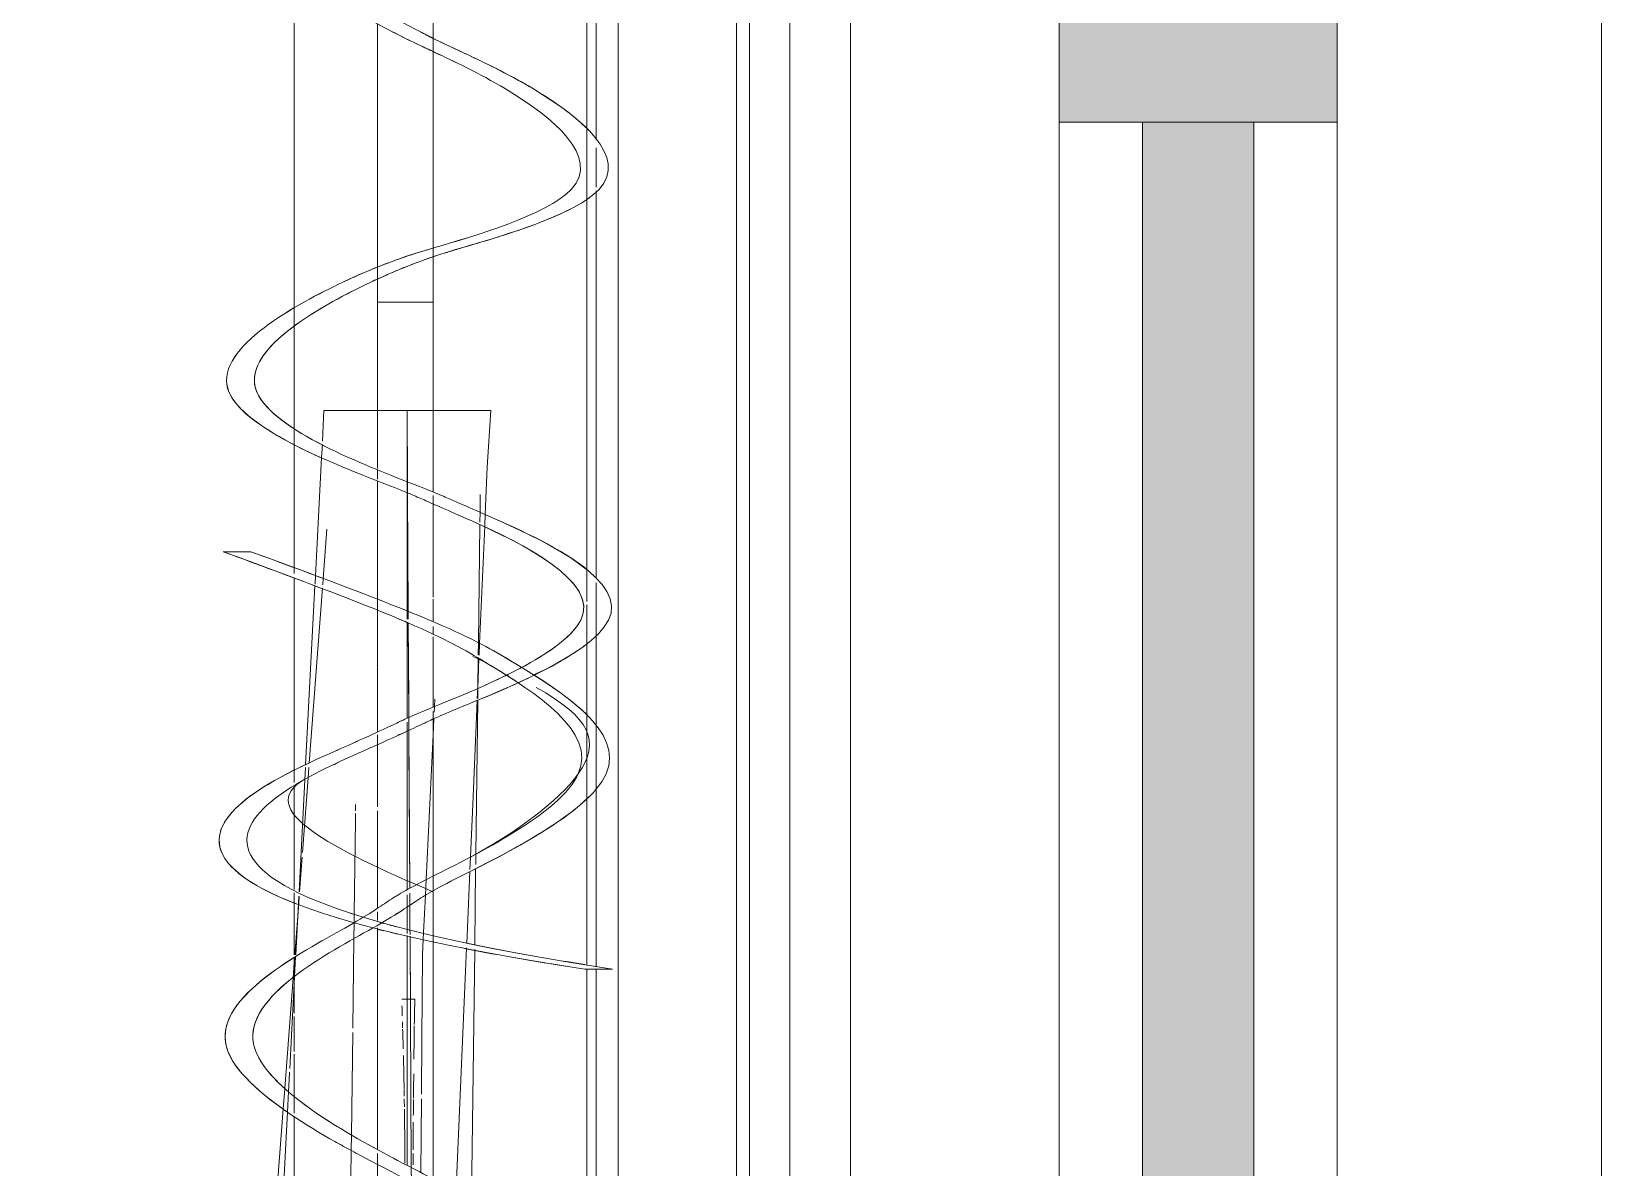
# Model space of a CAD drawing. Header units: inches. Extents: x -2349 to 1043, y -456 to 2193.
# Drawn here: x 991.59 to 1005.7, y 418.81 to 429.02 of the extents above; entities that cross this region are included whole.
import ezdxf

# ---------------------------------------------------------------- set-up
doc = ezdxf.new("R2010")
doc.units = ezdxf.units.IN
doc.header["$MEASUREMENT"] = 0
for name, color, linetype, lineweight in [('5033_00_7th-9th Floors_Updated_dwg', 8, 'Continuous', 9), ('A-GLAZ-CURT', 52, 'Continuous', 13), ('A-GLAZ-CWMG', 51, 'Continuous', 13), ('A-Shell', 7, 'Continuous', 9), ('A-WALL', 113, 'Continuous', 13), ('I-FURN', 30, 'Continuous', 9), ('I-WALL', 2, 'Continuous', 13)]:
    doc.layers.add(name, color=color, linetype=linetype, lineweight=lineweight)

# ---------------------------------------------------------------- blocks, each defined once
blk = doc.blocks.new('5033_00_7th-9th Floors_Updated_dwg-8585573-7TH FLOOR POWER _ SIGNAL')
at = {"layer": 'A-Shell'}
for p, q in [((993.954, 246.516), (993.954, 249.503)), ((993.954, 249.503), (993.954, 246.516)), ((993.954, 246.348), (993.954, 246.516)), ((993.954, 246.516), (993.954, 246.348)), ((993.954, 245.436), (993.954, 246.348)), ((993.954, 246.348), (993.954, 245.436)), ((993.954, 245.294), (993.954, 245.423)), ((993.954, 245.423), (993.954, 245.294)), ((993.954, 244.184), (993.954, 245.294)), ((993.954, 245.294), (993.954, 244.184)), ((993.954, 244.133), (993.954, 244.184)), ((993.954, 244.184), (993.954, 244.133)), ((993.954, 242.363), (993.954, 244.091)), ((993.954, 244.091), (993.954, 242.363)), ((993.954, 242.255), (993.954, 242.363)), ((993.954, 242.363), (993.954, 242.255)), ((993.954, 241.293), (993.954, 242.227)), ((993.954, 242.227), (993.954, 241.293)), ((993.954, 241.187), (993.954, 241.264)), ((993.954, 241.264), (993.954, 241.187)), ((993.954, 240.706), (993.954, 241.187)), ((993.954, 241.187), (993.954, 240.706)), ((993.954, 240.503), (993.954, 240.679)), ((993.954, 240.679), (993.954, 240.503)), ((993.954, 240.361), (993.954, 240.503)), ((993.954, 240.503), (993.954, 240.361)), ((993.954, 240.181), (993.954, 240.361)), ((993.954, 240.361), (993.954, 240.181)), ((993.954, 239.838), (993.954, 240.151)), ((993.954, 240.151), (993.954, 239.838)), ((993.954, 237.89), (993.954, 239.254)), ((993.954, 239.254), (993.954, 237.89))]:
    blk.add_line(p, q, dxfattribs=at)
at = {"layer": 'A-Shell', "flags": 128}
for points in [[(993.954, 239.283), (993.954, 239.44), (993.954, 239.812)], [(993.954, 239.812), (993.954, 239.44), (993.954, 239.283)]]:
    blk.add_lwpolyline(points, dxfattribs=at)
blk = doc.blocks.new('System Panel - Glazed-7824390-7TH FLOOR POWER _ SIGNAL')
at = {"layer": 'A-GLAZ-CURT', "lineweight": 9}
blk.add_hatch(color=7, dxfattribs=at).paths.add_polyline_path([(-30.25, -0.5), (30.25, -0.5), (30.25, 0.5), (-30.25, 0.5)], flags=0)
at = {"layer": 'A-GLAZ-CURT', "color": 8, "lineweight": 20}
for p, q in [((30.25, 0.5), (-30.25, 0.5)), ((30.25, -0.5), (30.25, 0.5)), ((-30.25, -0.5), (30.25, -0.5))]:
    blk.add_line(p, q, dxfattribs=at)
blk = doc.blocks.new('Rectangular Mullion - 1_5_ x 2_5_ rectangular SS-7796928-7TH FLOOR POWER _ SIGNAL')
at = {"layer": 'A-GLAZ-CWMG', "lineweight": 9}
for p, q in [((1000.829, -63.792), (1000.829, -124.292)), ((1003.329, -63.792), (1003.329, -124.292))]:
    blk.add_line(p, q, dxfattribs=at)
blk = doc.blocks.new('Rectangular Mullion - 1_5_ x 2_5_ rectangular SS-7796925-7TH FLOOR POWER _ SIGNAL')
at = {"layer": 'A-GLAZ-CWMG', "lineweight": 9}
blk.add_hatch(color=7, dxfattribs=at).paths.add_polyline_path([(-0.75, 0.5), (-0.75, 1.25), (0.75, 1.25), (0.75, -1.25), (-0.75, -1.25), (-0.75, -0.5)], flags=0)
at = {"layer": 'A-GLAZ-CWMG', "color": 8, "lineweight": 20}
for p, q in [((-0.75, 1.25), (0.75, 1.25)), ((-0.75, -1.25), (-0.75, 1.25)), ((0.75, 1.25), (0.75, -1.25)), ((0.75, -1.25), (-0.75, -1.25))]:
    blk.add_line(p, q, dxfattribs=at)
blk = doc.blocks.new('Walls 1 - Walls 1-7438491-7TH FLOOR POWER _ SIGNAL')
at = {"layer": 'A-WALL', "lineweight": 9}
for p, q in [((996.868, 298.776), (996.868, 435.47)), ((998.408, 435.457), (998.408, 298.789)), ((997.929, 435.186), (997.929, 298.776)), ((998.046, 435.249), (998.046, 298.776)), ((998.954, 434.474), (998.954, 299.772)), ((996.584, 432.387), (996.584, 428.143)), ((996.67, 432.479), (996.67, 428.05)), ((996.584, 428.143), (996.584, 427.527)), ((996.67, 427.976), (996.67, 427.625)), ((996.67, 427.591), (996.67, 424.107)), ((996.584, 427.527), (996.584, 424.177)), ((996.584, 424.177), (996.584, 423.899)), ((996.67, 424.067), (996.67, 423.607)), ((996.584, 423.869), (996.584, 423.521)), ((996.67, 423.607), (996.67, 422.776)), ((996.584, 423.521), (996.584, 422.875)), ((996.584, 422.875), (996.584, 422.138)), ((996.67, 422.776), (996.67, 422.229)), ((996.67, 422.229), (996.67, 420.623)), ((996.584, 422.138), (996.584, 420.638)), ((996.584, 420.597), (996.584, 417.894)), ((996.67, 420.597), (996.67, 417.8))]:
    blk.add_line(p, q, dxfattribs=at)
blk = doc.blocks.new('Curtains_and_Valance_14992 - Curtains_and_Valance_14992-7816730-7TH FLOOR POWER _ SIGNAL')
at = {"layer": 'I-FURN'}
for p, q in [((0.25, 53.944), (0.25, 51.346)), ((-0.25, 49.291), (-0.25, 51.475)), ((0.25, 51.346), (0.25, 51.227)), ((0.25, 51.227), (0.25, 49.455)), ((0.25, 49.455), (0.25, 49.383)), ((-0.25, 49.182), (-0.25, 49.291)), ((0.25, 49.383), (0.25, 48.975)), ((-0.25, 48.975), (-0.25, 49.182)), ((-0.25, 48), (-0.25, 48.975)), ((0.25, 48.975), (0.25, 48)), ((-0.744, 47.725), (-0.733, 48)), ((-0.714, 48), (-0.733, 48)), ((-0.451, 48), (-0.475, 48)), ((-0.25, 47.481), (-0.25, 48)), ((0.02, 47.361), (0.017, 48)), ((0.017, 48), (0.017, 47.362)), ((0.017, 48), (0.017, 47.362)), ((0.017, 48), (0.02, 47.361)), ((0.25, 48), (0.25, 47.269)), ((0.767, 48), (0.748, 48)), ((-0.752, 47.578), (-0.745, 47.696)), ((-0.807, 46.516), (-0.752, 47.578)), ((-0.25, 47.385), (-0.25, 47.469)), ((-0.25, 46.304), (-0.25, 47.369)), ((0.017, 47.362), (0.017, 47.275)), ((0.017, 47.362), (0.017, 47.275)), ((0.021, 47.268), (0.02, 47.361)), ((0.02, 47.361), (0.021, 47.268)), ((0.017, 47.262), (0.017, 46.198)), ((0.017, 47.262), (0.017, 46.198)), ((0.027, 46.194), (0.021, 47.268)), ((0.021, 47.268), (0.027, 46.194)), ((0.25, 47.239), (0.25, 47.163)), ((0.25, 47.163), (0.25, 46.325)), ((0.673, 47.192), (0.672, 47.087)), ((0.674, 47.246), (0.673, 47.192)), ((0.672, 47.087), (0.671, 46.999)), ((0.714, 46.962), (0.718, 47.067)), ((-0.705, 46.934), (-0.738, 46.49)), ((0.67, 46.976), (0.657, 45.913)), ((0.668, 45.907), (0.714, 46.962)), ((-0.896, 44.818), (-0.812, 46.425)), ((-0.811, 46.442), (-0.807, 46.516)), ((-0.738, 46.49), (-0.742, 46.436)), ((-0.744, 46.408), (-0.863, 44.833)), ((-0.25, 46.205), (-0.25, 46.304)), ((0.25, 46.307), (0.25, 46.216)), ((-0.25, 45.699), (-0.25, 46.205)), ((0.017, 46.198), (0.017, 46.126)), ((0.017, 46.198), (0.017, 46.126)), ((0.027, 46.126), (0.027, 46.194)), ((0.027, 46.194), (0.027, 46.126)), ((0.25, 46.216), (0.25, 46.102)), ((0.017, 46.095), (0.017, 45.236)), ((0.017, 46.095), (0.017, 45.236)), ((0.032, 45.243), (0.027, 46.09)), ((0.027, 46.09), (0.031, 45.408)), ((0.25, 46.06), (0.25, 45.989)), ((0.25, 45.967), (0.25, 45.336)), ((0.657, 45.913), (0.656, 45.802)), ((0.664, 45.802), (0.668, 45.907)), ((0.651, 45.505), (0.662, 45.772)), ((0.656, 45.777), (0.652, 45.505)), ((-0.25, 45.112), (-0.25, 45.692)), ((0.647, 45.414), (0.651, 45.505)), ((0.652, 45.505), (0.651, 45.414)), ((0.031, 45.408), (0.032, 45.243)), ((0.25, 45.296), (0.25, 45.228)), ((0.26, 45.291), (0.262, 45.341)), ((0.262, 45.341), (0.265, 45.408)), ((0.609, 44.528), (0.646, 45.396)), ((0.651, 45.398), (0.634, 44.015)), ((0.017, 45.199), (0.017, 45.12)), ((0.017, 45.199), (0.017, 45.12)), ((0.033, 45.127), (0.032, 45.243)), ((0.032, 45.243), (0.033, 45.127)), ((0.25, 45.088), (0.257, 45.232)), ((0.25, 45.228), (0.25, 43.817)), ((-0.25, 44.999), (-0.25, 45.086)), ((0.017, 45.12), (0.017, 43.695)), ((0.017, 45.12), (0.017, 44.407)), ((0.04, 43.708), (0.033, 45.127)), ((0.033, 45.127), (0.033, 45.059)), ((0.033, 45.052), (0.033, 44.977)), ((0.187, 43.785), (0.25, 45.088)), ((-0.25, 44.439), (-0.25, 44.999)), ((0.033, 44.977), (0.04, 43.721)), ((-0.903, 44.683), (-0.897, 44.792)), ((-0.866, 44.792), (-0.873, 44.699)), ((-0.955, 43.678), (-0.903, 44.683)), ((-0.873, 44.699), (-0.924, 44.028)), ((0.586, 43.99), (0.609, 44.528)), ((-0.46, 43.479), (-0.449, 44.316)), ((-0.449, 44.316), (-0.448, 44.381)), ((-0.25, 43.529), (-0.25, 44.405)), ((0.017, 44.405), (0.017, 44.193)), ((0.017, 44.152), (0.017, 43.695)), ((-0.927, 43.988), (-0.95, 43.676)), ((0.581, 43.875), (0.586, 43.99)), ((0.632, 43.884), (0.624, 43.197)), ((0.634, 44.015), (0.633, 43.922)), ((0.18, 43.645), (0.187, 43.785)), ((0.25, 43.817), (0.25, 43.694)), ((0.552, 43.212), (0.58, 43.857)), ((-0.961, 43.574), (-0.957, 43.636)), ((-0.954, 43.634), (-0.958, 43.578)), ((0.017, 43.649), (0.017, 43.54)), ((0.017, 43.649), (0.017, 43.54)), ((0.041, 43.556), (0.041, 43.665)), ((0.041, 43.665), (0.041, 43.556)), ((0.164, 43.31), (0.18, 43.645)), ((0.25, 43.694), (0.25, 43.288)), ((-0.958, 43.573), (-0.993, 43.11)), ((-0.985, 43.11), (-0.961, 43.574)), ((-0.461, 43.409), (-0.46, 43.47)), ((-0.25, 43.419), (-0.25, 43.496)), ((0.017, 43.54), (0.017, 43.349)), ((0.017, 43.54), (0.017, 43.349)), ((0.042, 43.342), (0.041, 43.556)), ((0.041, 43.556), (0.042, 43.432)), ((-0.463, 43.255), (-0.461, 43.396)), ((-0.25, 41.717), (-0.25, 43.353)), ((0.017, 43.349), (0.017, 43.301)), ((0.042, 43.432), (0.042, 43.355)), ((0.043, 43.292), (0.042, 43.342)), ((0.042, 43.342), (0.043, 43.292)), ((-0.473, 42.45), (-0.463, 43.255)), ((0.017, 43.283), (0.017, 41.217)), ((0.017, 43.283), (0.017, 43.217)), ((0.017, 43.217), (0.017, 43.124)), ((0.054, 41.198), (0.043, 43.276)), ((0.043, 43.276), (0.043, 43.203)), ((0.043, 43.183), (0.046, 42.729)), ((0.155, 43.11), (0.161, 43.25)), ((0.161, 43.25), (0.164, 43.31)), ((0.25, 43.288), (0.25, 43.232)), ((0.25, 43.232), (0.25, 41.097)), ((-0.995, 43.086), (-1.009, 42.9)), ((-0.995, 42.911), (-0.986, 43.092)), ((0.017, 43.11), (0.017, 42.941)), ((0.149, 42.356), (0.154, 43.109)), ((0.154, 43.109), (0.155, 43.11)), ((0.457, 41.01), (0.55, 43.171)), ((0.624, 43.158), (0.596, 40.931)), ((-1.009, 42.9), (-1.084, 41.908)), ((-1.038, 42.087), (-0.995, 42.911)), ((0.017, 42.931), (0.017, 42.726)), ((1.612, 42.982), (1.862, 42.982)), ((0.046, 42.711), (0.017, 42.711)), ((-0.485, 41.488), (-0.473, 42.411)), ((0.145, 41.857), (0.149, 42.356)), ((-1.043, 41.986), (-1.04, 42.055)), ((-1.084, 41.908), (-1.097, 41.726)), ((-1.049, 41.881), (-1.043, 41.986)), ((-1.059, 41.696), (-1.049, 41.881)), ((0.14, 41.153), (0.145, 41.815)), ((-1.097, 41.726), (-1.346, 38.429)), ((-1.224, 38.523), (-1.059, 41.696)), ((-0.25, 41.36), (-0.25, 41.717)), ((-0.487, 41.353), (-0.485, 41.488)), ((-0.49, 41.102), (-0.487, 41.353)), ((-0.25, 41.226), (-0.25, 41.324)), ((-0.25, 39.724), (-0.25, 41.226)), ((0.055, 41.07), (0.054, 41.198))]:
    blk.add_line(p, q, dxfattribs=at)
at = {"layer": 'I-FURN', "flags": 128}
for points in [[(-0.733, 48), (-0.714, 48), (-0.659, 48), (-0.569, 48), (-0.451, 48), (-0.308, 48), (-0.15, 48), (0.017, 48)], [(0.017, 48), (0.184, 48), (0.342, 48), (0.485, 48), (0.603, 48), (0.693, 48), (0.748, 48), (0.767, 48)], [(0.718, 47.067), (0.736, 47.491), (0.767, 48)], [(-0.448, 44.405), (-0.447, 44.426), (-0.448, 44.462)]]:
    blk.add_lwpolyline(points, dxfattribs=at)
at = {"layer": 'I-FURN'}
for points, knots in [([(-1.638, 56.982), (0.134, 56.337), (0.663, 56.031), (2.242, 55.045), (0.078, 53.989), (-0.126, 53.863), (-0.52, 53.59), (-2.413, 52.624), (-0.063, 51.374), (0.072, 51.31), (1.072, 50.843), (2.115, 49.993), (0.084, 49.419), (-0.102, 49.346), (-0.557, 49.18), (-2.401, 48.2), (-0.084, 47.307), (0.1, 47.227), (0.497, 47.056), (2.402, 46.2), (0.123, 45.29), (-0.06, 45.199), (-0.567, 44.964), (-3.36, 43.732), (1.612, 42.982)], [0, 0, 0, 0, 0.121064, 0.256626, 0.381881, 0.468739, 0.547731, 0.693997, 0.831099, 0.939848, 1.012047, 1.138741, 1.240303, 1.317944, 1.394953, 1.535404, 1.667971, 1.754532, 1.83014, 1.968328, 2.100201, 2.189558, 2.29558, 2.535586, 2.535586, 2.535586, 2.535586]), ([(1.862, 42.982), (-3.11, 43.732), (-0.317, 44.964), (0.19, 45.199), (0.373, 45.29), (2.652, 46.2), (0.747, 47.056), (0.35, 47.227), (0.166, 47.307), (-2.151, 48.2), (-0.307, 49.18), (0.148, 49.346), (0.334, 49.419), (2.365, 49.993), (1.322, 50.843), (0.322, 51.31), (0.187, 51.374), (-2.163, 52.624), (-0.27, 53.59), (0.124, 53.863), (0.328, 53.989), (2.492, 55.045), (0.913, 56.031), (0.384, 56.337), (-1.388, 56.982)], [0, 0, 0, 0, 0.240006, 0.346028, 0.435385, 0.567258, 0.705446, 0.781054, 0.867615, 1.000182, 1.140633, 1.217642, 1.295283, 1.396845, 1.523539, 1.595738, 1.704487, 1.841589, 1.987855, 2.066847, 2.153705, 2.27896, 2.414522, 2.535586, 2.535586, 2.535586, 2.535586]), ([(0.255, 49.463), (0.258, 49.464), (0.592, 49.563), (2.115, 49.993), (1.072, 50.843), (0.406, 51.154), (0.247, 51.228), (0.235, 51.234)], [-1.2413806, -1.2413806, -1.2413806, -1.2413806, -1.2403025, -1.1387406, -1.0120468, -0.9398478, -0.9337664, -0.9337664, -0.9337664, -0.9337664]), ([(0.244, 51.349), (0.329, 51.306), (0.413, 51.267), (0.571, 51.194), (0.598, 51.181)], [-1.65323418, -1.65323418, -1.65323418, -1.65323418, -1.59573809, -1.5847412, -1.5847412, -1.5847412, -1.5847412]), ([(0.598, 51.181), (0.747, 51.111), (1.092, 50.943), (1.449, 50.701), (1.57, 50.594)], [-1.5847412, -1.5847412, -1.5847412, -1.5847412, -1.5235391, -1.4790918, -1.4790918, -1.4790918, -1.4790918]), ([(1.655, 49.914), (1.381, 49.715), (0.64, 49.505), (0.36, 49.419), (0.309, 49.403)], [-1.385766, -1.385766, -1.385766, -1.385766, -1.2952834, -1.267793, -1.267793, -1.267793, -1.267793]), ([(-0.729, 47.565), (-1.111, 47.735), (-2.178, 48.318), (-0.71, 49.099), (-0.326, 49.261), (-0.25, 49.291)], [-1.6255787, -1.6255787, -1.6255787, -1.6255787, -1.535404, -1.394953, -1.34703, -1.34703, -1.34703, -1.34703]), ([(-0.242, 49.187), (-0.264, 49.177), (-0.587, 49.026), (-1.153, 48.729), (-1.311, 48.438)], [-1.1490671, -1.1490671, -1.1490671, -1.1490671, -1.1406329, -1.0300818, -1.0300818, -1.0300818, -1.0300818]), ([(-1.311, 48.438), (-1.353, 48.359), (-1.406, 48.091), (-1.026, 47.834), (-0.73, 47.684)], [-1.0300818, -1.0300818, -1.0300818, -1.0300818, -1.0001819, -0.9296315, -0.9296315, -0.9296315, -0.9296315]), ([(0.715, 47.068), (0.735, 47.06), (0.984, 46.949), (1.411, 46.759), (1.65, 46.559)], [-0.71313354, -0.71313354, -0.71313354, -0.71313354, -0.70544624, -0.61899951, -0.61899951, -0.61899951, -0.61899951]), ([(1.076, 45.708), (1.339, 45.852), (1.969, 46.315), (1.112, 46.772), (0.71, 46.958)], [-2.0337512, -2.0337512, -2.0337512, -2.0337512, -1.968328, -1.8496478, -1.8496478, -1.8496478, -1.8496478]), ([(-0.65, 44.932), (-0.645, 44.934), (-0.627, 44.942), (-0.61, 44.95), (-0.597, 44.956)], [-2.297058105, -2.297058105, -2.297058105, -2.297058105, -2.295579546, -2.291599619, -2.291599619, -2.291599619, -2.291599619]), ([(-0.008, 41.723), (-0.008, 41.684), (-0.005, 41.524), (-0.004, 41.361), (-0.003, 41.237)], [-0.93091494, -0.93091494, -0.93091494, -0.93091494, -0.92307692, -0.89856726, -0.89856726, -0.89856726, -0.89856726])]:
    blk.add_open_spline(points, degree=3, knots=knots, dxfattribs=at)
for points in [[(0.106, 51.295), (0.034, 51.329), (-0.028, 51.359), (-0.118, 51.406)], [(0.132, 51.406), (0.174, 51.385), (0.21, 51.366), (0.244, 51.349)], [(0.235, 51.234), (0.192, 51.254), (0.156, 51.271), (0.122, 51.287)], [(1.57, 50.594), (1.597, 50.57), (1.622, 50.547), (1.645, 50.522)], [(-0.125, 49.338), (-0.065, 49.361), (-0.017, 49.379), (0.095, 49.414)], [(0.113, 49.42), (0.148, 49.43), (0.188, 49.443), (0.236, 49.457)], [(0.309, 49.403), (0.284, 49.395), (0.262, 49.387), (0.243, 49.381)], [(-0.25, 49.291), (-0.209, 49.307), (-0.174, 49.32), (-0.143, 49.331)], [(0.104, 49.331), (0.048, 49.31), (-0.021, 49.284), (-0.122, 49.24)], [(0.233, 49.378), (0.191, 49.363), (0.16, 49.351), (0.125, 49.338)], [(-0.148, 49.229), (-0.177, 49.216), (-0.208, 49.202), (-0.242, 49.187)], [(1.615, 45.891), (1.488, 45.794), (1.319, 45.703), (1.148, 45.621)], [(0.633, 45.495), (0.721, 45.534), (0.814, 45.576), (0.905, 45.621)], [(0.905, 45.621), (0.952, 45.644), (0.999, 45.667), (1.045, 45.692)], [(1.106, 45.597), (1.075, 45.582), (1.043, 45.567), (1.011, 45.553)], [(1.058, 45.699), (1.064, 45.702), (1.07, 45.705), (1.076, 45.708)], [(0.997, 45.546), (0.863, 45.485), (0.73, 45.432), (0.626, 45.389)], [(-0.067, 45.197), (-0.05, 45.205), (-0.035, 45.213), (-0.017, 45.221)], [(0.328, 45.263), (0.325, 45.262), (0.322, 45.261), (0.318, 45.259)], [(-0.467, 45.014), (-0.455, 45.019), (-0.443, 45.025), (-0.431, 45.03)], [(-0.021, 45.103), (-0.034, 45.097), (-0.05, 45.09), (-0.069, 45.084)], [(-0.981, 43.567), (-2.255, 44.062), (-1.494, 44.536), (-0.889, 44.823)], [(-0.597, 44.842), (-0.614, 44.834), (-0.629, 44.826), (-0.642, 44.818)], [(-0.902, 44.688), (-1.378, 44.423), (-0.657, 44.06), (0.253, 43.674)], [(-0.503, 43.486), (-0.495, 43.483), (-0.487, 43.48), (-0.479, 43.478)], [(-0.196, 43.326), (-0.211, 43.33), (-0.227, 43.334), (-0.242, 43.338)], [(-0.235, 43.404), (-0.222, 43.4), (-0.208, 43.396), (-0.193, 43.392)], [(-0.14, 43.377), (-0.12, 43.372), (-0.099, 43.366), (-0.077, 43.361)], [(-0.064, 43.294), (-0.088, 43.3), (-0.112, 43.306), (-0.136, 43.312)], [(0.561, 43.211), (0.865, 43.147), (1.228, 43.084), (1.613, 43.022)], [(1.612, 42.982), (1.208, 43.042), (0.85, 43.104), (0.533, 43.166)], [(-0.006, 42.711), (-0.014, 42.711), (-0.022, 42.711), (-0.032, 42.711)], [(-0.03, 42.652), (-0.029, 42.622), (-0.028, 42.591), (-0.027, 42.56)], [(0.017, 42.711), (0.01, 42.711), (0.002, 42.711), (-0.006, 42.711)], [(0.066, 42.711), (0.06, 42.711), (0.053, 42.711), (0.046, 42.711)], [(0.085, 42.711), (0.079, 42.711), (0.073, 42.711), (0.066, 42.711)], [(0.081, 42.482), (0.083, 42.559), (0.084, 42.636), (0.085, 42.711)], [(-0.025, 42.508), (-0.025, 42.489), (-0.024, 42.47), (-0.024, 42.452)], [(-0.024, 42.441), (-0.022, 42.383), (-0.02, 42.325), (-0.019, 42.266)], [(0.077, 42.173), (0.078, 42.273), (0.08, 42.372), (0.081, 42.471)], [(-0.017, 42.206), (-0.015, 42.106), (-0.013, 42.006), (-0.011, 41.904)], [(0.073, 41.821), (0.074, 41.895), (0.075, 41.968), (0.076, 42.04)], [(-0.011, 41.9), (-0.011, 41.879), (-0.01, 41.858), (-0.01, 41.838)], [(-0.01, 41.814), (-0.009, 41.791), (-0.009, 41.768), (-0.008, 41.744)], [(0.072, 41.665), (0.073, 41.714), (0.073, 41.762), (0.074, 41.81)], [(0.071, 41.356), (0.072, 41.44), (0.072, 41.523), (0.072, 41.605)], [(0.071, 41.222), (0.071, 41.256), (0.071, 41.289), (0.071, 41.323)]]:
    blk.add_open_spline(points, degree=3, dxfattribs=at)
blk = doc.blocks.new('Curtains_and_Valance_14992 - Curtains_and_Valance_14992-V39-7TH FLOOR POWER _ SIGNAL')
at = {"layer": 'I-FURN'}
for p, q in [((-0.25, 58.25), (-0.25, 59.224)), ((-0.144, 59.224), (-0.25, 59.224)), ((-0.25, 59.224), (0.25, 59.224)), ((0.105, 59.224), (-0.125, 59.224)), ((0.249, 59.224), (0.125, 59.224)), ((0.25, 59.224), (0.25, 58.25)), ((-0.25, 57.731), (-0.25, 58.25)), ((0.25, 58.25), (0.25, 57.519)), ((-0.25, 57.634), (-0.25, 57.718)), ((-0.25, 56.554), (-0.25, 57.618)), ((0.25, 57.488), (0.25, 57.412)), ((0.25, 57.412), (0.25, 56.575)), ((-1.388, 56.982), (-1.638, 56.982)), ((-1.638, 56.982), (-1.388, 56.982)), ((-0.25, 56.454), (-0.25, 56.554)), ((-0.25, 55.949), (-0.25, 56.454)), ((0.25, 56.556), (0.25, 56.466)), ((0.25, 56.466), (0.25, 56.352)), ((0.25, 56.31), (0.25, 56.239)), ((0.25, 56.217), (0.25, 55.585)), ((-0.25, 55.362), (-0.25, 55.941)), ((0.25, 55.546), (0.25, 55.478)), ((0.25, 55.478), (0.25, 54.066)), ((-0.25, 55.249), (-0.25, 55.336)), ((-0.25, 54.689), (-0.25, 55.249)), ((-0.25, 53.778), (-0.25, 54.654)), ((0.25, 54.066), (0.25, 53.944)), ((0.25, 53.944), (0.25, 53.537)), ((-0.25, 53.669), (-0.25, 53.745)), ((-0.25, 51.966), (-0.25, 53.603)), ((0.25, 53.537), (0.25, 53.482)), ((0.25, 53.482), (0.25, 51.346)), ((-0.25, 51.609), (-0.25, 51.966)), ((-0.25, 51.475), (-0.25, 51.573)), ((-0.25, 49.974), (-0.25, 51.475))]:
    blk.add_line(p, q, dxfattribs=at)
for points, knots in [([(-1.638, 56.982), (0.134, 56.337), (0.663, 56.031), (2.242, 55.045), (0.078, 53.989), (-0.126, 53.863), (-0.52, 53.59), (-2.413, 52.624), (-0.063, 51.374), (0.072, 51.31), (1.072, 50.843), (2.115, 49.993), (0.084, 49.419), (-0.102, 49.346), (-0.557, 49.18), (-2.401, 48.2), (-0.084, 47.307), (0.1, 47.227), (0.497, 47.056), (2.402, 46.2), (0.123, 45.29), (-0.06, 45.199), (-0.567, 44.964), (-3.36, 43.732), (1.612, 42.982)], [0, 0, 0, 0, 0.121064, 0.256626, 0.381881, 0.468739, 0.547731, 0.693997, 0.831099, 0.939848, 1.012047, 1.138741, 1.240303, 1.317944, 1.394953, 1.535404, 1.667971, 1.754532, 1.83014, 1.968328, 2.100201, 2.189558, 2.29558, 2.535586, 2.535586, 2.535586, 2.535586]), ([(1.862, 42.982), (-3.11, 43.732), (-0.317, 44.964), (0.19, 45.199), (0.373, 45.29), (2.652, 46.2), (0.747, 47.056), (0.35, 47.227), (0.166, 47.307), (-2.151, 48.2), (-0.307, 49.18), (0.148, 49.346), (0.334, 49.419), (2.365, 49.993), (1.322, 50.843), (0.322, 51.31), (0.187, 51.374), (-2.163, 52.624), (-0.27, 53.59), (0.124, 53.863), (0.328, 53.989), (2.492, 55.045), (0.913, 56.031), (0.384, 56.337), (-1.388, 56.982)], [0, 0, 0, 0, 0.240006, 0.346028, 0.435385, 0.567258, 0.705446, 0.781054, 0.867615, 1.000182, 1.140633, 1.217642, 1.295283, 1.396845, 1.523539, 1.595738, 1.704487, 1.841589, 1.987855, 2.066847, 2.153705, 2.27896, 2.414522, 2.535586, 2.535586, 2.535586, 2.535586]), ([(0.904, 55.875), (0.852, 55.908), (0.785, 55.954), (0.663, 56.015), (0.607, 56.042)], [-0.13728856, -0.13728856, -0.13728856, -0.13728856, -0.1210637, -0.11035496, -0.11035496, -0.11035496, -0.11035496]), ([(0.67, 56.158), (0.798, 56.092), (0.903, 56.029), (1.021, 55.957), (1.031, 55.951)], [-2.44970961, -2.44970961, -2.44970961, -2.44970961, -2.41452221, -2.41128955, -2.41128955, -2.41128955, -2.41128955]), ([(0.589, 54.24), (0.972, 54.443), (1.848, 55.084), (1.66, 55.494), (1.175, 55.763)], [-0.3503073, -0.3503073, -0.3503073, -0.3503073, -0.2566261, -0.147608, -0.147608, -0.147608, -0.147608]), ([(-1.068, 51.951), (-1.34, 52.14), (-1.913, 52.665), (-1.322, 53.135), (-0.975, 53.351)], [-0.7640995, -0.7640995, -0.7640995, -0.7640995, -0.6939966, -0.5929276, -0.5929276, -0.5929276, -0.5929276]), ([(-0.992, 53.17), (-1.228, 52.989), (-1.515, 52.652), (-1.23, 52.289), (-1.083, 52.157)], [-1.9162512, -1.9162512, -1.9162512, -1.9162512, -1.8415893, -1.79604, -1.79604, -1.79604, -1.79604])]:
    blk.add_open_spline(points, degree=3, knots=knots, dxfattribs=at)
for points in [[(-0.774, 56.661), (-1.013, 56.752), (-1.298, 56.858), (-1.638, 56.982)], [(-1.388, 56.982), (-1.146, 56.894), (-0.933, 56.815), (-0.744, 56.744)], [(-0.018, 56.464), (-0.002, 56.458), (0.015, 56.451), (0.03, 56.445)], [(0.014, 56.347), (-0.008, 56.356), (-0.031, 56.366), (-0.057, 56.377)], [(1.104, 55.906), (1.114, 55.9), (1.125, 55.893), (1.135, 55.887)], [(1.004, 55.811), (0.971, 55.833), (0.941, 55.853), (0.912, 55.873)], [(1.154, 55.875), (1.329, 55.765), (1.512, 55.64), (1.644, 55.504)], [(1.65, 54.778), (1.394, 54.527), (0.927, 54.283), (0.615, 54.125)], [(-0.089, 53.883), (-0.075, 53.892), (-0.059, 53.901), (-0.042, 53.911)], [(-0.032, 53.757), (-0.048, 53.747), (-0.065, 53.736), (-0.084, 53.724)], [(-0.933, 52.034), (-0.911, 52.017), (-0.888, 52), (-0.864, 51.984)], [(-0.735, 51.895), (-0.719, 51.884), (-0.702, 51.873), (-0.685, 51.863)], [(-0.638, 51.833), (-0.622, 51.823), (-0.606, 51.813), (-0.589, 51.803)], [(-0.537, 51.629), (-0.568, 51.645), (-0.599, 51.663), (-0.632, 51.681)], [(-0.48, 51.738), (-0.478, 51.736), (-0.475, 51.735), (-0.473, 51.733)], [(-0.324, 51.649), (-0.308, 51.64), (-0.293, 51.632), (-0.278, 51.624)], [(-0.435, 51.573), (-0.447, 51.58), (-0.458, 51.586), (-0.47, 51.592)]]:
    blk.add_open_spline(points, degree=3, dxfattribs=at)

msp = doc.modelspace()

# ---------------------------------------------------------------- linework, layer by layer
at = {"layer": 'I-WALL', "lineweight": 9}
msp.add_line((1005.704, 1677.045), (1005.704, -450.911), dxfattribs=at)

# ---------------------------------------------------------------- block references
at = {"layer": '5033_00_7th-9th Floors_Updated_dwg', "color": 7}
msp.add_blockref('5033_00_7th-9th Floors_Updated_dwg-8585573-7TH FLOOR POWER _ SIGNAL', (0, 180.019), dxfattribs=at)
at = {"layer": 'A-GLAZ-CURT', "lineweight": 9, "rotation": 89.99999999999991}
msp.add_blockref('System Panel - Glazed-7824390-7TH FLOOR POWER _ SIGNAL', (1002.079, 397.958), dxfattribs=at)
at = {"layer": 'A-GLAZ-CWMG', "lineweight": 9, "extrusion": (0, 0, -1), "rotation": 90.0000000000001}
msp.add_blockref('Rectangular Mullion - 1_5_ x 2_5_ rectangular SS-7796925-7TH FLOOR POWER _ SIGNAL', (-1002.079, 428.958), dxfattribs=at)
at = {"layer": 'A-GLAZ-CWMG', "lineweight": 9}
msp.add_blockref('Rectangular Mullion - 1_5_ x 2_5_ rectangular SS-7796928-7TH FLOOR POWER _ SIGNAL', (0, 492), dxfattribs=at)
at = {"layer": 'A-WALL', "lineweight": 9}
msp.add_blockref('Walls 1 - Walls 1-7438491-7TH FLOOR POWER _ SIGNAL', (0, 0), dxfattribs=at)
at = {"layer": 'I-FURN'}
for name, p in [('Curtains_and_Valance_14992 - Curtains_and_Valance_14992-7816730-7TH FLOOR POWER _ SIGNAL', (994.954, 377.615)), ('Curtains_and_Valance_14992 - Curtains_and_Valance_14992-V39-7TH FLOOR POWER _ SIGNAL', (994.954, 367.365))]:
    msp.add_blockref(name, p, dxfattribs=at)

doc.saveas('drawing.dxf')
